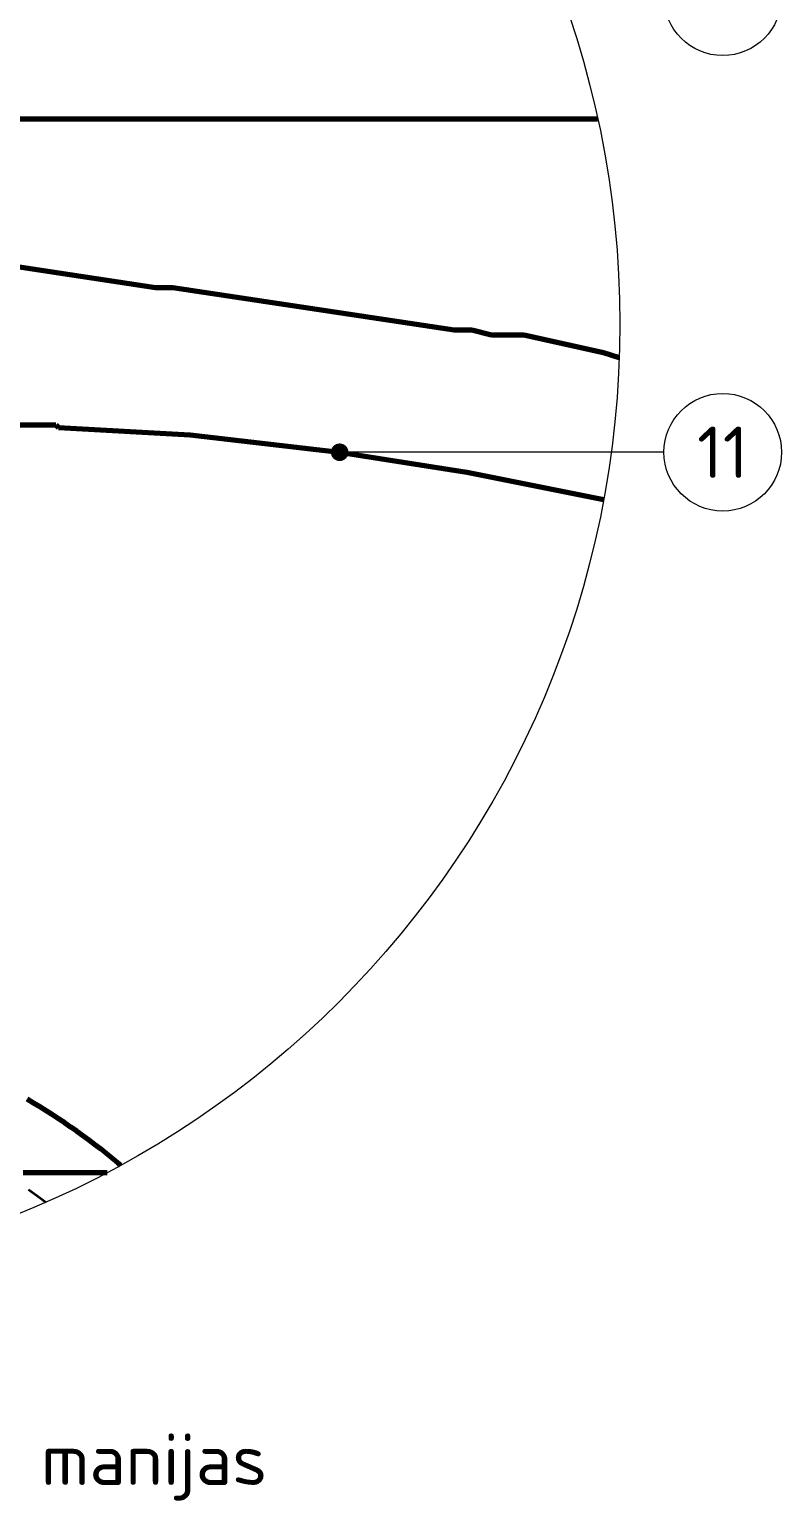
# Model space of a CAD drawing. Header units: millimetres. Extents: x 0 to 2382, y 0 to 420.
# Drawn here: x 1015.8 to 1066.9, y 245.7 to 345.8 of the extents above; entities that cross this region are included whole.
import ezdxf
from ezdxf.enums import TextEntityAlignment as Align

# ---------------------------------------------------------------- set-up
doc = ezdxf.new("R2010")
doc.units = ezdxf.units.MM
doc.linetypes.add('IRAM-E-TRAZOS', pattern=[5, 4, -1])
for name, color, linetype, lineweight in [('01-VISIBLE', 7, 'CONTINUOUS', 70), ('02-OCULTA', 4, 'IRAM-E-TRAZOS', 35), ('06-TEXTO', 7, 'CONTINUOUS', 25), ('08-FINA', 5, 'CONTINUOUS', 18)]:
    doc.layers.add(name, color=color, linetype=linetype, lineweight=lineweight)
doc.styles.add('ISO3098', font='isocpeur.ttf')

msp = doc.modelspace()

# ---------------------------------------------------------------- hatches: boundary and pattern name
at = {"layer": '08-FINA'}
h = msp.add_hatch(color=7, dxfattribs=at)
h.dxf.hatch_style = 1
edge = h.paths.add_edge_path()
edge.add_arc((1036.862, 317.015), 0.6, 0, 360)

# ---------------------------------------------------------------- linework, layer by layer
at = {"layer": '01-VISIBLE'}
for points in [[(1001.812, 339.705), (1054.403, 339.705)], [(1024.332, 328.195), (1007.572, 330.735)], [(1025.522, 328.195), (1024.332, 328.195)], [(1044.652, 325.315), (1025.522, 328.195)], [(1045.842, 325.315), (1044.652, 325.315)], [(1047.192, 324.975), (1045.842, 325.315)], [(1049.392, 324.975), (1047.192, 324.975)], [(1054.812, 323.785), (1049.392, 324.975)], [(1055.871, 323.433), (1054.812, 323.785)], [(1014.172, 318.875), (1017.562, 318.875)], [(1017.562, 318.875), (1017.732, 318.705)], [(1017.732, 318.705), (1026.702, 318.195)], [(1026.702, 318.195), (1036.862, 317.015)], [(1036.862, 317.015), (1045.502, 315.655)], [(1045.502, 315.655), (1054.807, 313.796)], [(1021.97, 268.504), (1021.782, 268.665), (1021.395, 268.987), (1021.005, 269.304), (1020.61, 269.616), (1020.212, 269.923), (1019.81, 270.225), (1019.404, 270.523), (1018.995, 270.815), (1018.583, 271.103), (1018.167, 271.386), (1017.749, 271.665), (1017.327, 271.939), (1016.902, 272.209), (1016.475, 272.474), (1016.045, 272.735), (1015.613, 272.992)], [(1015.328, 268.006), (1015.828, 268.006), (1016.329, 268.006), (1016.829, 268.006), (1017.329, 268.006), (1017.83, 268.006), (1018.33, 268.006), (1018.831, 268.006), (1019.331, 268.006), (1019.832, 268.006), (1020.332, 268.006), (1020.832, 268.006), (1021.043, 268.006)]]:
    msp.add_lwpolyline(points, dxfattribs=at)
at = {"layer": '02-OCULTA'}
for points in [[(1001.812, 339.705), (1054.403, 339.705)], [(1024.332, 328.195), (1007.572, 330.735)], [(1025.522, 328.195), (1024.332, 328.195)], [(1044.652, 325.315), (1025.522, 328.195)], [(1045.842, 325.315), (1044.652, 325.315)], [(1047.192, 324.975), (1045.842, 325.315)], [(1049.392, 324.975), (1047.192, 324.975)], [(1054.812, 323.785), (1049.392, 324.975)], [(1055.871, 323.433), (1054.812, 323.785)], [(1014.172, 318.875), (1017.562, 318.875)], [(1017.562, 318.875), (1017.732, 318.705)], [(1017.732, 318.705), (1026.702, 318.195)], [(1026.702, 318.195), (1036.862, 317.015)], [(1036.862, 317.015), (1045.502, 315.655)], [(1045.502, 315.655), (1054.807, 313.796)], [(1015.542, 268.006), (1016.042, 268.006), (1016.542, 268.006), (1017.042, 268.006), (1017.542, 268.006), (1018.042, 268.006), (1018.542, 268.006), (1019.042, 268.006), (1019.542, 268.006), (1020.042, 268.006), (1020.542, 268.006), (1021.042, 268.006), (1021.043, 268.006)], [(1015.693, 266.857), (1016.104, 266.57), (1016.51, 266.277), (1016.883, 266.001)]]:
    msp.add_lwpolyline(points, dxfattribs=at)
at = {"layer": '08-FINA'}
msp.add_line((1058.917, 317.015), (1036.862, 317.015), dxfattribs=at)
for centre, radius in [((990.667, 325.75), 65.25), ((1062.917, 348.005), 4), ((1062.917, 317.015), 4)]:
    msp.add_circle(centre, radius, dxfattribs=at)

# ---------------------------------------------------------------- texts
at = {"layer": '06-TEXTO', "style": 'ISO3098'}
for s, p in [('11', (1062.917, 317.015)), ('Válvula, disco de seguridad y manijas', (990.667, 248.5))]:
    msp.add_text(s, height=3.5, dxfattribs=at).set_placement(p, align=Align.MIDDLE_CENTER)

doc.saveas('drawing.dxf')
